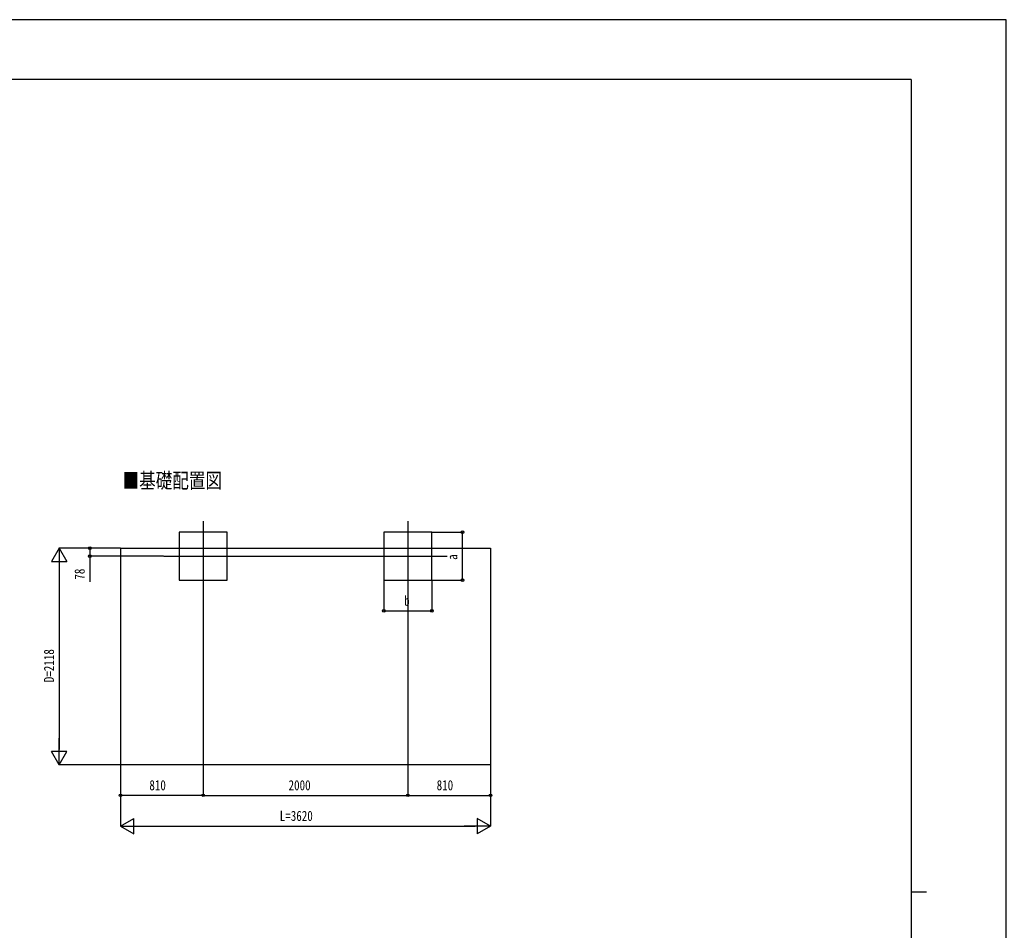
# Model space of a CAD drawing. Units: millimetres, scale not verified. Extents: x -12615 to 12615, y -8910 to 8910.
# Drawn here: x 2967 to 12615, y 0 to 8910 of the extents above; entities that cross this region are included whole.
import ezdxf
from ezdxf.enums import TextEntityAlignment as Align

# ---------------------------------------------------------------- set-up
doc = ezdxf.new("R2010")
doc.units = ezdxf.units.MM
doc.header["$LTSCALE"] = 40
for name, color, linetype in [('0-2_USER1', 3, 'Continuous'), ('0-3_YKK_12', 2, 'Continuous'), ('0-5_YKK_A1', 4, 'Continuous'), ('0-6_YKK_D', 6, 'Continuous'), ('0-7_YKK_ZWAK', 7, 'Continuous')]:
    doc.layers.add(name, color=color, linetype=linetype)
doc.styles.add('ＭＳ ゴシック', font='')
doc.styles.get('ＭＳ ゴシック').set_extended_font_data('MS Gothic')

msp = doc.modelspace()

# ---------------------------------------------------------------- linework, layer by layer
at = {"layer": '0-3_YKK_12'}
for p, q in [((4761.56, 4004.32), (4761.56, 3078.37)), ((6761.56, 4004.32), (6761.56, 3078.37)), ((4375.3, 3660.5), (7147.82, 3660.5))]:
    msp.add_line(p, q, dxfattribs=at)
at = {"layer": '0-5_YKK_A1'}
for p, q in [((3951.56, 3738.3), (7571.56, 3738.3)), ((3951.56, 3738.3), (3951.56, 1620.3)), ((7571.56, 3738.3), (7571.56, 1620.3)), ((7571.56, 1620.3), (3951.56, 1620.3))]:
    msp.add_line(p, q, dxfattribs=at)
for points in [[(4526.56, 3425.5), (4996.56, 3425.5), (4996.56, 3895.5), (4526.56, 3895.5)], [(6526.56, 3425.5), (6996.56, 3425.5), (6996.56, 3895.5), (6526.56, 3895.5)]]:
    msp.add_lwpolyline(points, close=True, dxfattribs=at)
at = {"layer": '0-6_YKK_D'}
for p, q in [((6997.56, 3895.5), (7297.56, 3895.5)), ((7296.56, 3425.5), (7296.56, 3895.5)), ((3351.56, 3738.3), (3276.56, 3608.4)), ((3950.56, 3738.3), (3350.56, 3738.3)), ((3351.56, 3738.3), (3426.56, 3608.4)), ((3351.56, 3738.3), (3351.56, 3478.49)), ((3950.56, 3738.3), (3650.56, 3738.3)), ((3276.56, 3608.4), (3426.56, 3608.4)), ((3351.56, 3588.3), (3351.56, 1770.3)), ((4374.3, 3660.5), (3650.56, 3660.5)), ((6526.56, 3424.5), (6526.56, 3124.5)), ((6996.56, 3424.5), (6996.56, 3124.5)), ((6997.56, 3425.5), (7297.56, 3425.5)), ((6526.56, 3125.5), (6996.56, 3125.5)), ((4761.56, 3077.37), (4761.56, 1319.3)), ((4761.56, 3077.37), (4761.56, 1319.3)), ((6761.56, 3077.37), (6761.56, 1319.3)), ((6761.56, 3077.37), (6761.56, 1319.3)), ((3351.56, 1620.3), (3351.56, 1880.11)), ((3351.56, 1620.3), (3276.56, 1750.2)), ((3426.56, 1750.2), (3276.56, 1750.2)), ((3351.56, 1620.3), (3426.56, 1750.2)), ((3950.56, 1620.3), (3350.56, 1620.3)), ((3951.56, 1619.3), (3951.56, 1019.3)), ((3951.56, 1618.3), (3951.56, 1319.3)), ((7571.56, 1619.3), (7571.56, 1019.3)), ((7571.56, 1618.3), (7571.56, 1319.3)), ((4761.56, 1320.3), (3951.56, 1320.3)), ((4761.56, 1320.3), (6761.56, 1320.3)), ((6761.56, 1320.3), (7571.56, 1320.3)), ((3951.56, 1020.3), (4081.46, 1095.3)), ((4081.46, 945.3), (4081.46, 1095.3)), ((7571.56, 1020.3), (7441.66, 1095.3)), ((7441.66, 1095.3), (7441.66, 945.3)), ((3951.56, 1020.3), (4081.46, 945.3)), ((3951.56, 1020.3), (4211.37, 1020.3)), ((4101.56, 1020.3), (7421.56, 1020.3)), ((7571.56, 1020.3), (7311.75, 1020.3)), ((7571.56, 1020.3), (7441.66, 945.3))]:
    msp.add_line(p, q, dxfattribs=at)
msp.add_lwpolyline([(3651.56, 3738.3), (3651.56, 3660.5), (3651.56, 3411.1)], dxfattribs=at)
for centre in [(7296.56, 3895.5), (3651.56, 3738.3), (3651.56, 3660.5), (7296.56, 3425.5), (6526.56, 3125.5), (6996.56, 3125.5), (3951.56, 1320.3), (4761.56, 1320.3), (4761.56, 1320.3), (6761.56, 1320.3), (6761.56, 1320.3), (7571.56, 1320.3)]:
    msp.add_circle(centre, 12.75, dxfattribs=at)
at = {"layer": '0-7_YKK_ZWAK'}
for p, q in [((11685.06, 8325), (-11714.94, 8325)), ((11685.06, 8325), (11685.06, -7575)), ((11685.06, 375), (11835.06, 375))]:
    msp.add_line(p, q, dxfattribs=at)
msp.add_lwpolyline([(-12615, -8910), (12615, -8910), (12615, 8910), (-12615, 8910)], close=True, dxfattribs=at)

# ---------------------------------------------------------------- texts
at = {"layer": '0-2_USER1', "style": 'ＭＳ ゴシック', "width": 0.8}
msp.add_text('■基礎配置図', height=148.5, dxfattribs=at).set_placement((3972.4, 4281.5), align=Align.BOTTOM_LEFT)
at = {"layer": '0-6_YKK_D', "style": 'ＭＳ ゴシック', "width": 0.8}
for s, p in [('a', (7276.56, 3624.5)), ('78', (3631.56, 3431.1)), ('D=2118', (3331.56, 2427.3))]:
    msp.add_text(s, height=98.97, rotation=90, dxfattribs=at).set_placement(p, align=Align.BOTTOM_LEFT)
for s, p in [('b', (6725.56, 3145.5)), ('810', (4234.16, 1340.3)), ('2000', (5595.96, 1340.3)), ('810', (7044.16, 1340.3)), ('L=3620', (5509.56, 1040.3))]:
    msp.add_text(s, height=98.97, dxfattribs=at).set_placement(p, align=Align.BOTTOM_LEFT)

doc.saveas('drawing.dxf')
